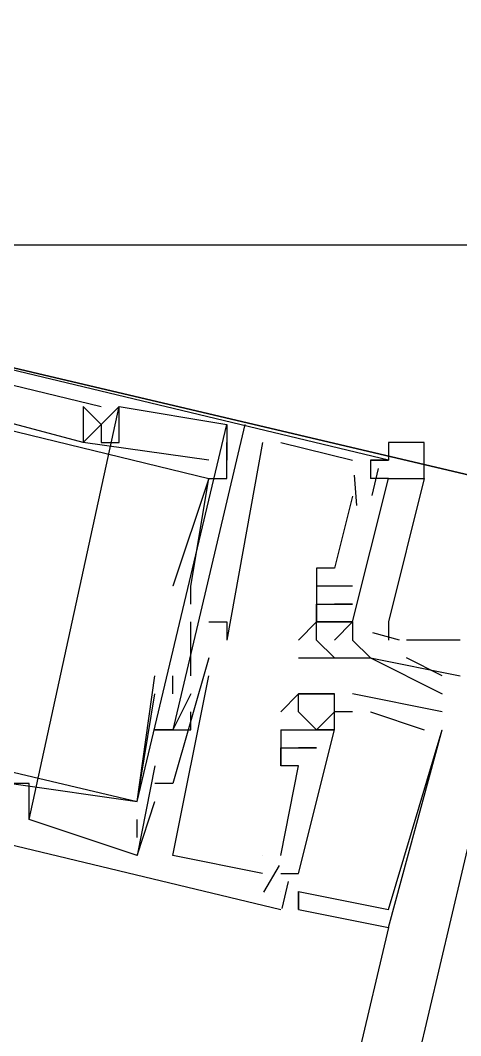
# Model space of a CAD drawing. Header units: feet. Extents: x -84 to 198, y -22 to 181.
# Drawn here: x 121.393 to 121.72, y 90.551 to 91.304 of the extents above; entities that cross this region are included whole.
import ezdxf

# ---------------------------------------------------------------- set-up
doc = ezdxf.new("R2010")
doc.units = ezdxf.units.FT
doc.layers.add('A-LINEA', color=7, linetype='CONTINUOUS')
doc.layers.add('A-MURO-CONCRETO', color=8, linetype='CONTINUOUS')

msp = doc.modelspace()

# ---------------------------------------------------------------- linework, layer by layer
at = {"layer": 'A-LINEA'}
for p, q in [((121.4, 90.7111), (121.4667, 91.0178)), ((121.4, 90.7111), (121.4667, 91.0178)), ((121.4, 90.7111), (121.4667, 91.0178)), ((121.44, 91.0178), (121.44, 91.0178)), ((121.44, 91.0178), (121.44, 91.0178)), ((121.44, 91.0178), (121.44, 91.0178)), ((121.4533, 91.0178), (121.4533, 91.0178)), ((121.4533, 91.0178), (121.4533, 91.0178)), ((121.4533, 91.0178), (121.4533, 91.0178)), ((121.4667, 91.0178), (121.4667, 91.0178)), ((121.4667, 91.0178), (121.4667, 91.0178)), ((121.4667, 91.0178), (121.4667, 91.0178)), ((121.4667, 91.0178), (121.4667, 91.0178)), ((121.4667, 91.0178), (121.4667, 91.0178)), ((121.4667, 91.0178), (121.4667, 91.0178)), ((121.4533, 91.0044), (121.4533, 91.0044)), ((121.4533, 91.0044), (121.4533, 91.0044)), ((121.4533, 91.0044), (121.4533, 91.0044)), ((121.4533, 91.0044), (121.4533, 91.0044)), ((121.4533, 91.0044), (121.4533, 91.0044)), ((121.4533, 91.0044), (121.4533, 91.0044)), ((121.48, 90.7244), (121.5467, 91.0044)), ((121.48, 90.7244), (121.5467, 91.0044)), ((121.48, 90.7244), (121.5467, 91.0044)), ((121.5467, 91.0044), (121.5467, 90.9778)), ((121.5467, 91.0044), (121.5467, 91.0044)), ((121.5467, 91.0044), (121.5467, 91.0044)), ((121.5467, 91.0044), (121.5467, 90.9778)), ((121.5467, 91.0044), (121.5467, 91.0044)), ((121.5467, 91.0044), (121.5467, 91.0044)), ((121.5467, 91.0044), (121.5467, 90.9778)), ((121.5467, 91.0044), (121.5467, 91.0044)), ((121.5467, 91.0044), (121.5467, 91.0044)), ((121.56, 91.0044), (121.56, 91.0044)), ((121.56, 91.0044), (121.56, 91.0044)), ((121.56, 91.0044), (121.56, 91.0044)), ((121.44, 90.9911), (121.44, 90.9911)), ((121.44, 90.9911), (121.44, 90.9911)), ((121.44, 90.9911), (121.44, 90.9911)), ((121.44, 90.9911), (121.44, 90.9911)), ((121.44, 90.9911), (121.44, 90.9911)), ((121.44, 90.9911), (121.44, 90.9911)), ((121.4533, 90.9911), (121.4533, 90.9911)), ((121.4533, 90.9911), (121.4533, 90.9911)), ((121.4533, 90.9911), (121.4533, 90.9911)), ((121.4667, 90.9911), (121.4667, 90.9911)), ((121.4667, 90.9911), (121.4667, 90.9911)), ((121.4667, 90.9911), (121.4667, 90.9911)), ((121.5467, 90.9911), (121.5467, 90.9911)), ((121.5733, 90.9911), (121.5467, 90.8444)), ((121.5467, 90.9911), (121.5467, 90.9911)), ((121.5733, 90.9911), (121.5467, 90.8444)), ((121.5467, 90.9911), (121.5467, 90.9911)), ((121.5733, 90.9911), (121.5467, 90.8444)), ((121.5733, 90.9911), (121.5733, 90.9911)), ((121.5733, 90.9911), (121.5733, 90.9911)), ((121.5733, 90.9911), (121.5733, 90.9911)), ((121.5867, 90.9911), (121.64, 90.9778)), ((121.5867, 90.9911), (121.5867, 90.9911)), ((121.5867, 90.9911), (121.64, 90.9778)), ((121.5867, 90.9911), (121.5867, 90.9911)), ((121.5867, 90.9911), (121.64, 90.9778)), ((121.5867, 90.9911), (121.5867, 90.9911)), ((121.5333, 90.9778), (121.5333, 90.9778)), ((121.5333, 90.9778), (121.5333, 90.9778)), ((121.5333, 90.9778), (121.5333, 90.9778)), ((121.5467, 90.9778), (121.5467, 90.9778)), ((121.5467, 90.9778), (121.5467, 90.9778)), ((121.5467, 90.9778), (121.5467, 90.9778)), ((121.64, 90.9778), (121.64, 90.9778)), ((121.64, 90.9778), (121.64, 90.9778)), ((121.64, 90.9778), (121.64, 90.9778)), ((121.6533, 90.9778), (121.6533, 90.9778)), ((121.6533, 90.9778), (121.6533, 90.9778)), ((121.6533, 90.9778), (121.6533, 90.9778)), ((121.6667, 90.9778), (121.6667, 90.9778)), ((121.6667, 90.9778), (121.6667, 90.9778)), ((121.6667, 90.9778), (121.6667, 90.9778)), ((121.659, 90.9717), (121.6543, 90.9517)), ((121.659, 90.9717), (121.6543, 90.9517)), ((121.659, 90.9717), (121.6543, 90.9517)), ((121.5333, 90.9644), (121.5333, 90.9644)), ((121.5333, 90.9644), (121.5333, 90.9644)), ((121.5333, 90.9644), (121.5333, 90.9644)), ((121.5333, 90.9644), (121.5333, 90.9644)), ((121.5333, 90.9644), (121.5333, 90.9644)), ((121.5333, 90.9644), (121.5333, 90.9644)), ((121.5467, 90.9644), (121.5467, 90.9644)), ((121.5467, 90.9644), (121.5467, 90.9644)), ((121.5467, 90.9644), (121.5467, 90.9644)), ((121.6413, 90.9669), (121.6429, 90.9443)), ((121.6413, 90.9669), (121.6429, 90.9443)), ((121.6413, 90.9669), (121.6429, 90.9443)), ((121.6533, 90.9644), (121.6533, 90.9644)), ((121.6533, 90.9644), (121.6533, 90.9644)), ((121.6533, 90.9644), (121.6533, 90.9644)), ((121.6667, 90.9644), (121.68, 90.9644)), ((121.6667, 90.9644), (121.6667, 90.9644)), ((121.6667, 90.9644), (121.6667, 90.9644)), ((121.6667, 90.9644), (121.6667, 90.9644)), ((121.64, 90.9511), (121.6267, 90.8978)), ((121.64, 90.9511), (121.6267, 90.8978)), ((121.64, 90.9511), (121.6267, 90.8978)), ((121.64, 90.9511), (121.64, 90.9511)), ((121.64, 90.9511), (121.64, 90.9511)), ((121.64, 90.9511), (121.64, 90.9511)), ((121.6133, 90.8978), (121.6133, 90.8978)), ((121.6133, 90.8978), (121.6133, 90.8978)), ((121.6133, 90.8978), (121.6133, 90.8978)), ((121.6267, 90.8978), (121.6267, 90.8978)), ((121.6267, 90.8978), (121.6267, 90.8978)), ((121.6267, 90.8978), (121.6267, 90.8978)), ((121.5067, 90.8844), (121.5067, 90.8844)), ((121.5067, 90.8844), (121.5067, 90.8844)), ((121.5067, 90.8844), (121.5067, 90.8844)), ((121.52, 90.8844), (121.52, 90.8844)), ((121.52, 90.8844), (121.52, 90.8844)), ((121.52, 90.8844), (121.52, 90.8844)), ((121.52, 90.8844), (121.52, 90.8844)), ((121.52, 90.8844), (121.52, 90.8844)), ((121.52, 90.8844), (121.52, 90.8844)), ((121.6133, 90.8844), (121.6133, 90.8844)), ((121.6133, 90.8844), (121.6133, 90.8844)), ((121.6133, 90.8844), (121.6133, 90.8844)), ((121.6267, 90.8844), (121.6267, 90.8844)), ((121.6267, 90.8844), (121.6267, 90.8844)), ((121.6267, 90.8844), (121.6267, 90.8844)), ((121.6267, 90.8844), (121.6267, 90.8844)), ((121.6267, 90.8844), (121.6267, 90.8844)), ((121.6267, 90.8844), (121.6267, 90.8844)), ((121.64, 90.8844), (121.64, 90.8844)), ((121.64, 90.8844), (121.64, 90.8844)), ((121.64, 90.8844), (121.64, 90.8844)), ((121.52, 90.8711), (121.52, 90.8711)), ((121.52, 90.8711), (121.52, 90.8711)), ((121.52, 90.8711), (121.52, 90.8711)), ((121.6133, 90.8711), (121.6133, 90.8711)), ((121.6133, 90.8711), (121.6133, 90.8711)), ((121.6133, 90.8711), (121.6133, 90.8711)), ((121.6133, 90.8711), (121.6133, 90.8711)), ((121.6133, 90.8711), (121.6133, 90.8711)), ((121.6133, 90.8711), (121.6133, 90.8711)), ((121.6133, 90.8711), (121.6133, 90.8711)), ((121.6267, 90.8711), (121.6267, 90.8711)), ((121.6267, 90.8711), (121.6267, 90.8711)), ((121.6267, 90.8711), (121.6267, 90.8711)), ((121.6267, 90.8711), (121.6267, 90.8711)), ((121.6267, 90.8711), (121.6267, 90.8711)), ((121.6267, 90.8711), (121.6267, 90.8711)), ((121.6267, 90.8711), (121.6267, 90.8711)), ((121.6267, 90.8711), (121.6267, 90.8711)), ((121.6267, 90.8711), (121.6267, 90.8711)), ((121.64, 90.8711), (121.64, 90.8711)), ((121.64, 90.8711), (121.64, 90.8711)), ((121.64, 90.8711), (121.64, 90.8711)), ((121.64, 90.8711), (121.64, 90.8711)), ((121.64, 90.8711), (121.64, 90.8711)), ((121.64, 90.8711), (121.64, 90.8711)), ((121.52, 90.8178), (121.52, 90.8578)), ((121.52, 90.8578), (121.52, 90.8578)), ((121.52, 90.8178), (121.52, 90.8578)), ((121.52, 90.8578), (121.52, 90.8578)), ((121.52, 90.8178), (121.52, 90.8578)), ((121.52, 90.8578), (121.52, 90.8578)), ((121.5333, 90.8578), (121.5333, 90.8578)), ((121.5333, 90.8578), (121.5333, 90.8578)), ((121.5333, 90.8578), (121.5333, 90.8578)), ((121.5467, 90.8578), (121.5467, 90.8578)), ((121.5467, 90.8578), (121.5467, 90.8578)), ((121.5467, 90.8578), (121.5467, 90.8578)), ((121.5467, 90.8578), (121.5467, 90.8578)), ((121.5467, 90.8578), (121.5467, 90.8578)), ((121.5467, 90.8578), (121.5467, 90.8578)), ((121.64, 90.8578), (121.6133, 90.8578)), ((121.6133, 90.8578), (121.6133, 90.8578)), ((121.6133, 90.8578), (121.6133, 90.8578)), ((121.6133, 90.8578), (121.6133, 90.8578)), ((121.6133, 90.8578), (121.6133, 90.8578)), ((121.6133, 90.8578), (121.6133, 90.8578)), ((121.6133, 90.8578), (121.6133, 90.8578)), ((121.6133, 90.8578), (121.6133, 90.8578)), ((121.6267, 90.8578), (121.6267, 90.8578)), ((121.64, 90.8578), (121.6267, 90.8444)), ((121.6267, 90.8578), (121.6267, 90.8578)), ((121.6267, 90.8578), (121.6267, 90.8578)), ((121.6267, 90.8578), (121.6267, 90.8578)), ((121.6267, 90.8578), (121.6267, 90.8578)), ((121.64, 90.8578), (121.64, 90.8578)), ((121.64, 90.8578), (121.64, 90.8578)), ((121.64, 90.8578), (121.64, 90.8578)), ((121.64, 90.8578), (121.64, 90.8578)), ((121.64, 90.8578), (121.64, 90.8578)), ((121.6548, 90.8501), (121.6747, 90.8445)), ((121.6548, 90.8501), (121.6747, 90.8445)), ((121.6548, 90.8501), (121.6747, 90.8445)), ((121.5467, 90.8444), (121.5467, 90.8444)), ((121.5467, 90.8444), (121.5467, 90.8444)), ((121.5467, 90.8444), (121.5467, 90.8444)), ((121.6, 90.8444), (121.6, 90.8444)), ((121.6133, 90.8444), (121.6133, 90.8444)), ((121.6267, 90.8444), (121.6267, 90.8444)), ((121.64, 90.8444), (121.64, 90.8444)), ((121.72, 90.8444), (121.68, 90.8444)), ((121.5333, 90.8311), (121.5333, 90.8311)), ((121.5333, 90.8311), (121.5333, 90.8311)), ((121.5333, 90.8311), (121.5333, 90.8311)), ((121.6, 90.8311), (121.6, 90.8311)), ((121.6133, 90.8311), (121.6133, 90.8311)), ((121.6267, 90.8311), (121.6267, 90.8311)), ((121.64, 90.8311), (121.64, 90.8311)), ((121.6533, 90.8311), (121.6533, 90.8311)), ((121.6533, 90.8311), (121.6533, 90.8311)), ((121.6533, 90.8311), (121.6533, 90.8311)), ((121.4933, 90.8178), (121.4933, 90.8178)), ((121.4933, 90.8178), (121.4933, 90.8178)), ((121.4933, 90.8178), (121.4933, 90.8178)), ((121.5067, 90.8044), (121.5067, 90.8178)), ((121.5067, 90.8178), (121.5067, 90.8178)), ((121.5067, 90.8044), (121.5067, 90.8178)), ((121.5067, 90.8178), (121.5067, 90.8178)), ((121.5067, 90.8044), (121.5067, 90.8178)), ((121.5067, 90.8178), (121.5067, 90.8178)), ((121.52, 90.8178), (121.52, 90.8178)), ((121.52, 90.8178), (121.52, 90.8178)), ((121.52, 90.8178), (121.52, 90.8178)), ((121.5333, 90.8178), (121.5333, 90.8178)), ((121.5333, 90.8178), (121.5333, 90.8178)), ((121.5333, 90.8178), (121.5333, 90.8178)), ((121.72, 90.8178), (121.72, 90.8178)), ((121.48, 90.7244), (121.4933, 90.8044)), ((121.48, 90.7244), (121.4933, 90.8044)), ((121.48, 90.7244), (121.4933, 90.8044)), ((121.4933, 90.8044), (121.4933, 90.8044)), ((121.4933, 90.8044), (121.4933, 90.8044)), ((121.4933, 90.8044), (121.4933, 90.8044)), ((121.5067, 90.8044), (121.5067, 90.8044)), ((121.5067, 90.8044), (121.5067, 90.8044)), ((121.5067, 90.8044), (121.5067, 90.8044)), ((121.52, 90.8044), (121.52, 90.8044)), ((121.52, 90.8044), (121.52, 90.8044)), ((121.52, 90.8044), (121.52, 90.8044)), ((121.6, 90.8044), (121.6, 90.8044)), ((121.6, 90.8044), (121.6, 90.8044)), ((121.6, 90.8044), (121.6, 90.8044)), ((121.6, 90.8044), (121.6, 90.8044)), ((121.6, 90.8044), (121.6, 90.8044)), ((121.6, 90.8044), (121.6, 90.8044)), ((121.6133, 90.8044), (121.6133, 90.8044)), ((121.6133, 90.8044), (121.6133, 90.8044)), ((121.6133, 90.8044), (121.6133, 90.8044)), ((121.6267, 90.8044), (121.6267, 90.8044)), ((121.6267, 90.8044), (121.6267, 90.8044)), ((121.6267, 90.8044), (121.6267, 90.8044)), ((121.6267, 90.8044), (121.6267, 90.8044)), ((121.6267, 90.8044), (121.6267, 90.8044)), ((121.6267, 90.8044), (121.6267, 90.8044)), ((121.7067, 90.7911), (121.64, 90.8044)), ((121.64, 90.8044), (121.64, 90.8044)), ((121.64, 90.8044), (121.64, 90.8044)), ((121.7067, 90.7911), (121.64, 90.8044)), ((121.64, 90.8044), (121.64, 90.8044)), ((121.64, 90.8044), (121.64, 90.8044)), ((121.7067, 90.7911), (121.64, 90.8044)), ((121.64, 90.8044), (121.64, 90.8044)), ((121.64, 90.8044), (121.64, 90.8044)), ((121.7067, 90.8044), (121.7067, 90.8044)), ((121.52, 90.7911), (121.52, 90.7911)), ((121.52, 90.7911), (121.52, 90.7911)), ((121.52, 90.7911), (121.52, 90.7911)), ((121.5867, 90.7911), (121.5867, 90.7911)), ((121.5867, 90.7911), (121.5867, 90.7911)), ((121.5867, 90.7911), (121.5867, 90.7911)), ((121.6, 90.7911), (121.6, 90.7911)), ((121.6, 90.7911), (121.6, 90.7911)), ((121.6, 90.7911), (121.6, 90.7911)), ((121.6267, 90.7911), (121.6267, 90.7911)), ((121.6267, 90.7911), (121.6267, 90.7911)), ((121.6267, 90.7911), (121.6267, 90.7911)), ((121.6267, 90.7911), (121.6267, 90.7911)), ((121.6267, 90.7911), (121.6267, 90.7911)), ((121.6267, 90.7911), (121.6267, 90.7911)), ((121.64, 90.7911), (121.64, 90.7911)), ((121.64, 90.7911), (121.64, 90.7911)), ((121.64, 90.7911), (121.64, 90.7911)), ((121.64, 90.7911), (121.64, 90.7911)), ((121.64, 90.7911), (121.64, 90.7911)), ((121.64, 90.7911), (121.64, 90.7911)), ((121.64, 90.7911), (121.64, 90.7911)), ((121.64, 90.7911), (121.64, 90.7911)), ((121.64, 90.7911), (121.64, 90.7911)), ((121.6533, 90.7911), (121.6533, 90.7911)), ((121.6533, 90.7911), (121.6533, 90.7911)), ((121.6533, 90.7911), (121.6533, 90.7911)), ((121.7067, 90.7911), (121.7067, 90.7911)), ((121.7067, 90.7911), (121.7067, 90.7911)), ((121.7067, 90.7911), (121.7067, 90.7911)), ((121.4933, 90.7778), (121.4933, 90.7778)), ((121.4933, 90.7778), (121.4933, 90.7778)), ((121.4933, 90.7778), (121.4933, 90.7778)), ((121.5067, 90.7778), (121.5067, 90.7778)), ((121.5067, 90.7778), (121.5067, 90.7778)), ((121.5067, 90.7778), (121.5067, 90.7778)), ((121.5067, 90.7778), (121.5067, 90.7778)), ((121.5067, 90.7778), (121.5067, 90.7778)), ((121.5067, 90.7778), (121.5067, 90.7778)), ((121.5067, 90.7778), (121.5067, 90.7778)), ((121.5067, 90.7778), (121.5067, 90.7778)), ((121.5067, 90.7778), (121.5067, 90.7778)), ((121.52, 90.7778), (121.52, 90.7778)), ((121.52, 90.7778), (121.52, 90.7778)), ((121.52, 90.7778), (121.52, 90.7778)), ((121.52, 90.7778), (121.52, 90.7778)), ((121.52, 90.7778), (121.52, 90.7778)), ((121.52, 90.7778), (121.52, 90.7778)), ((121.5867, 90.7778), (121.5867, 90.7511)), ((121.5867, 90.7778), (121.5867, 90.7778)), ((121.5867, 90.7778), (121.5867, 90.7778)), ((121.5867, 90.7778), (121.5867, 90.7511)), ((121.5867, 90.7778), (121.5867, 90.7778)), ((121.5867, 90.7778), (121.5867, 90.7778)), ((121.5867, 90.7778), (121.5867, 90.7511)), ((121.5867, 90.7778), (121.5867, 90.7778)), ((121.5867, 90.7778), (121.5867, 90.7778)), ((121.6, 90.7778), (121.6, 90.7778)), ((121.6, 90.7778), (121.6, 90.7778)), ((121.6, 90.7778), (121.6, 90.7778)), ((121.6, 90.7778), (121.6, 90.7778)), ((121.6, 90.7778), (121.6, 90.7778)), ((121.6, 90.7778), (121.6, 90.7778)), ((121.6, 90.7778), (121.6, 90.7778)), ((121.6, 90.7778), (121.6, 90.7778)), ((121.6, 90.7778), (121.6, 90.7778)), ((121.6133, 90.7778), (121.6133, 90.7778)), ((121.6133, 90.7778), (121.6133, 90.7778)), ((121.6133, 90.7778), (121.6133, 90.7778)), ((121.6133, 90.7778), (121.6133, 90.7778)), ((121.6133, 90.7778), (121.6133, 90.7778)), ((121.6133, 90.7778), (121.6133, 90.7778)), ((121.6133, 90.7778), (121.6133, 90.7778)), ((121.6133, 90.7778), (121.6133, 90.7778)), ((121.6133, 90.7778), (121.6133, 90.7778)), ((121.6267, 90.7778), (121.6267, 90.7778)), ((121.6267, 90.7778), (121.6267, 90.7778)), ((121.6267, 90.7778), (121.6267, 90.7778)), ((121.6267, 90.7778), (121.6267, 90.7778)), ((121.6267, 90.7778), (121.6267, 90.7778)), ((121.6267, 90.7778), (121.6267, 90.7778)), ((121.6933, 90.7778), (121.6933, 90.7778)), ((121.6933, 90.7778), (121.6933, 90.7778)), ((121.6933, 90.7778), (121.6933, 90.7778)), ((121.7067, 90.7778), (121.7067, 90.7778)), ((121.7067, 90.7778), (121.7067, 90.7778)), ((121.7067, 90.7778), (121.7067, 90.7778)), ((121.7067, 90.7778), (121.7067, 90.7778)), ((121.7067, 90.7778), (121.7067, 90.7778)), ((121.7067, 90.7778), (121.7067, 90.7778)), ((121.5867, 90.7644), (121.6, 90.7644)), ((121.5867, 90.7644), (121.5867, 90.7644)), ((121.5867, 90.7644), (121.5867, 90.7644)), ((121.5867, 90.7644), (121.6, 90.7644)), ((121.5867, 90.7644), (121.5867, 90.7644)), ((121.5867, 90.7644), (121.5867, 90.7644)), ((121.5867, 90.7644), (121.6, 90.7644)), ((121.5867, 90.7644), (121.5867, 90.7644)), ((121.5867, 90.7644), (121.5867, 90.7644)), ((121.6, 90.7644), (121.6, 90.7644)), ((121.6, 90.7644), (121.6, 90.7644)), ((121.6, 90.7644), (121.6, 90.7644)), ((121.6, 90.7644), (121.6, 90.7644)), ((121.6, 90.7644), (121.6, 90.7644)), ((121.6, 90.7644), (121.6, 90.7644)), ((121.6, 90.7644), (121.6, 90.7644)), ((121.6, 90.7644), (121.6, 90.7644)), ((121.6, 90.7644), (121.6, 90.7644)), ((121.6, 90.7644), (121.6, 90.7644)), ((121.6, 90.7644), (121.6, 90.7644)), ((121.6, 90.7644), (121.6, 90.7644)), ((121.6133, 90.7644), (121.6133, 90.7644)), ((121.6133, 90.7644), (121.6133, 90.7644)), ((121.6133, 90.7644), (121.6133, 90.7644)), ((121.6133, 90.7644), (121.6133, 90.7644)), ((121.6133, 90.7644), (121.6133, 90.7644)), ((121.6133, 90.7644), (121.6133, 90.7644)), ((121.4933, 90.7511), (121.4933, 90.7511)), ((121.4933, 90.7511), (121.4933, 90.7511)), ((121.4933, 90.7511), (121.4933, 90.7511)), ((121.5867, 90.6844), (121.6, 90.7511)), ((121.5867, 90.7511), (121.5867, 90.7511)), ((121.5867, 90.7511), (121.5867, 90.7511)), ((121.5867, 90.6844), (121.6, 90.7511)), ((121.5867, 90.7511), (121.5867, 90.7511)), ((121.5867, 90.7511), (121.5867, 90.7511)), ((121.5867, 90.6844), (121.6, 90.7511)), ((121.5867, 90.7511), (121.5867, 90.7511)), ((121.5867, 90.7511), (121.5867, 90.7511)), ((121.6, 90.7511), (121.6, 90.7511)), ((121.6, 90.7511), (121.6, 90.7511)), ((121.6, 90.7511), (121.6, 90.7511)), ((121.6, 90.7511), (121.6, 90.7511)), ((121.6, 90.7511), (121.6, 90.7511)), ((121.6, 90.7511), (121.6, 90.7511)), ((121.4, 90.7378), (121.4, 90.7378)), ((121.4, 90.7378), (121.4, 90.7378)), ((121.4, 90.7378), (121.4, 90.7378)), ((121.4933, 90.7378), (121.4933, 90.7378)), ((121.4933, 90.7378), (121.4933, 90.7378)), ((121.4933, 90.7378), (121.4933, 90.7378)), ((121.5067, 90.7378), (121.5067, 90.7378)), ((121.5067, 90.7378), (121.5067, 90.7378)), ((121.5067, 90.7378), (121.5067, 90.7378)), ((121.48, 90.6844), (121.4933, 90.7244)), ((121.48, 90.7244), (121.48, 90.7244)), ((121.48, 90.7244), (121.48, 90.7244)), ((121.48, 90.7244), (121.48, 90.7244)), ((121.48, 90.6844), (121.4933, 90.7244)), ((121.48, 90.7244), (121.48, 90.7244)), ((121.48, 90.7244), (121.48, 90.7244)), ((121.48, 90.7244), (121.48, 90.7244)), ((121.48, 90.6844), (121.4933, 90.7244)), ((121.48, 90.7244), (121.48, 90.7244)), ((121.48, 90.7244), (121.48, 90.7244)), ((121.48, 90.7244), (121.48, 90.7244)), ((121.4933, 90.7244), (121.4933, 90.7244)), ((121.4933, 90.7244), (121.4933, 90.7244)), ((121.4933, 90.7244), (121.4933, 90.7244)), ((121.4, 90.7111), (121.4, 90.7111)), ((121.4, 90.7111), (121.4, 90.7111)), ((121.4, 90.7111), (121.4, 90.7111)), ((121.48, 90.6978), (121.48, 90.7111)), ((121.48, 90.7111), (121.48, 90.7111)), ((121.48, 90.6978), (121.48, 90.7111)), ((121.48, 90.7111), (121.48, 90.7111)), ((121.48, 90.6978), (121.48, 90.7111)), ((121.48, 90.7111), (121.48, 90.7111)), ((121.48, 90.6978), (121.48, 90.6978)), ((121.48, 90.6978), (121.48, 90.6978)), ((121.48, 90.6978), (121.48, 90.6978)), ((121.48, 90.6844), (121.48, 90.6844)), ((121.48, 90.6844), (121.48, 90.6844)), ((121.48, 90.6844), (121.48, 90.6844)), ((121.48, 90.6844), (121.48, 90.6844)), ((121.48, 90.6844), (121.48, 90.6844)), ((121.48, 90.6844), (121.48, 90.6844)), ((121.48, 90.6844), (121.48, 90.6844)), ((121.48, 90.6844), (121.48, 90.6844)), ((121.48, 90.6844), (121.48, 90.6844)), ((121.5067, 90.6844), (121.5067, 90.6844)), ((121.5067, 90.6844), (121.5067, 90.6844)), ((121.5067, 90.6844), (121.5067, 90.6844)), ((121.5733, 90.6844), (121.5733, 90.6844)), ((121.5733, 90.6844), (121.5733, 90.6844)), ((121.5733, 90.6844), (121.5733, 90.6844)), ((121.5733, 90.6844), (121.5733, 90.6844)), ((121.5733, 90.6844), (121.5733, 90.6844)), ((121.5733, 90.6844), (121.5733, 90.6844)), ((121.5867, 90.6844), (121.5867, 90.6844)), ((121.5867, 90.6844), (121.5867, 90.6844)), ((121.5867, 90.6844), (121.5867, 90.6844)), ((121.5855, 90.6769), (121.5739, 90.6573)), ((121.5855, 90.6769), (121.5739, 90.6573)), ((121.5855, 90.6769), (121.5739, 90.6573)), ((121.5733, 90.6711), (121.5733, 90.6711)), ((121.5733, 90.6711), (121.5733, 90.6711)), ((121.5733, 90.6711), (121.5733, 90.6711)), ((121.5867, 90.6711), (121.5867, 90.6711)), ((121.5867, 90.6711), (121.5867, 90.6711)), ((121.5867, 90.6711), (121.5867, 90.6711)), ((121.6, 90.6711), (121.6, 90.6711)), ((121.6, 90.6711), (121.6, 90.6711)), ((121.6, 90.6711), (121.6, 90.6711)), ((121.6, 90.6711), (121.6, 90.6711)), ((121.6, 90.6711), (121.6, 90.6711)), ((121.6, 90.6711), (121.6, 90.6711)), ((121.6, 90.6711), (121.6, 90.6711)), ((121.6, 90.6711), (121.6, 90.6711)), ((121.6, 90.6711), (121.6, 90.6711)), ((121.5923, 90.6651), (121.5876, 90.6451)), ((121.5923, 90.6651), (121.5876, 90.6451)), ((121.5923, 90.6651), (121.5876, 90.6451)), ((121.5867, 90.6578), (121.5867, 90.6578)), ((121.5867, 90.6578), (121.5867, 90.6578)), ((121.5867, 90.6578), (121.5867, 90.6578)), ((121.5867, 90.6578), (121.5867, 90.6578)), ((121.5867, 90.6578), (121.5867, 90.6578)), ((121.5867, 90.6578), (121.5867, 90.6578)), ((121.6, 90.6444), (121.6, 90.6578)), ((121.6, 90.6578), (121.6, 90.6578)), ((121.6, 90.6578), (121.6, 90.6578)), ((121.6, 90.6578), (121.6, 90.6578)), ((121.6, 90.6444), (121.6, 90.6578)), ((121.6, 90.6578), (121.6, 90.6578)), ((121.6, 90.6578), (121.6, 90.6578)), ((121.6, 90.6578), (121.6, 90.6578)), ((121.6, 90.6444), (121.6, 90.6578)), ((121.6, 90.6578), (121.6, 90.6578)), ((121.6, 90.6578), (121.6, 90.6578)), ((121.6, 90.6578), (121.6, 90.6578)), ((121.5867, 90.6444), (121.5867, 90.6444)), ((121.5867, 90.6444), (121.5867, 90.6444)), ((121.5867, 90.6444), (121.5867, 90.6444)), ((121.6, 90.6444), (121.6, 90.6444)), ((121.6, 90.6444), (121.6, 90.6444)), ((121.6, 90.6444), (121.6, 90.6444)), ((121.6, 90.6444), (121.6, 90.6444)), ((121.6, 90.6444), (121.6, 90.6444)), ((121.6, 90.6444), (121.6, 90.6444)), ((121.6667, 90.6444), (121.6667, 90.6444)), ((121.6667, 90.6444), (121.6667, 90.6444)), ((121.6667, 90.6444), (121.6667, 90.6444)), ((121.6667, 90.6311), (120.0267, 83.6978)), ((121.6667, 90.6311), (121.6667, 90.6311)), ((121.6667, 90.6311), (121.6667, 90.6311)), ((121.6667, 90.6311), (121.6667, 90.6311))]:
    msp.add_line(p, q, dxfattribs=at)
for points in [[(137.56, 101.5111), (135.7467, 97.9511), (132.9467, 93.1644), (129.2133, 94.0444), (125.48, 94.9378), (124.7867, 91.9644), (124.4, 90.3378), (124.08, 90.4178), (123.04, 90.6578), (121.7867, 90.9511), (118.2, 75.6978), (129.9467, 72.9244)], [(124.4, 90.3378), (124.7867, 91.9644), (121.3733, 92.7644), (121, 91.1378), (124.4, 90.3378)], [(121.6533, 90.9778), (121.6667, 90.9778), (121, 91.1378)], [(121.6533, 90.9778), (121.6667, 90.9778), (121, 91.1378)], [(121.6533, 90.9778), (121.6667, 90.9778), (121, 91.1378)], [(121.5333, 90.9778), (121.44, 90.9911), (121.4533, 91.0044), (121.44, 91.0178), (121.44, 90.9911), (121.04, 91.0978), (121.04, 91.1111), (121.0133, 91.1111), (121.0133, 91.1244), (121.0133, 91.1111), (121.0267, 91.1111)], [(121.0133, 91.0978), (121.0267, 91.0978), (121.0267, 91.1111), (121.0133, 91.1111), (121.0133, 91.1244), (121.4533, 91.0178)], [(121.5333, 90.9778), (121.44, 90.9911), (121.4533, 91.0044), (121.44, 91.0178), (121.44, 90.9911), (121.04, 91.0978), (121.04, 91.1111), (121.0133, 91.1111), (121.0133, 91.1244), (121.0133, 91.1111), (121.0267, 91.1111)], [(121.0133, 91.0978), (121.0267, 91.0978), (121.0267, 91.1111), (121.0133, 91.1111), (121.0133, 91.1244), (121.4533, 91.0178)], [(121.5333, 90.9778), (121.44, 90.9911), (121.4533, 91.0044), (121.44, 91.0178), (121.44, 90.9911), (121.04, 91.0978), (121.04, 91.1111), (121.0133, 91.1111), (121.0133, 91.1244), (121.0133, 91.1111), (121.0267, 91.1111)], [(121.0133, 91.0978), (121.0267, 91.0978), (121.0267, 91.1111), (121.0133, 91.1111), (121.0133, 91.1244), (121.4533, 91.0178)], [(121.0133, 90.9911), (121.04, 91.0844), (121.5333, 90.9644), (121.5067, 90.8844)], [(121.0133, 90.9911), (121.04, 91.0844), (121.5333, 90.9644), (121.5067, 90.8844)], [(121.0133, 90.9911), (121.04, 91.0844), (121.5333, 90.9644), (121.5067, 90.8844)], [(121.4533, 91.0044), (121.44, 91.0178), (121.44, 91.0178), (121.44, 90.9911)], [(121.4533, 91.0044), (121.44, 91.0178), (121.44, 91.0178), (121.44, 90.9911)], [(121.4533, 91.0044), (121.44, 91.0178), (121.44, 91.0178), (121.44, 90.9911)], [(121.4667, 91.0178), (121.4533, 91.0044), (121.4533, 90.9911), (121.4667, 90.9911), (121.4667, 91.0178), (121.5467, 91.0044)], [(121.4667, 91.0178), (121.4533, 91.0044), (121.4533, 90.9911), (121.4667, 90.9911), (121.4667, 91.0178), (121.5467, 91.0044)], [(121.4667, 91.0178), (121.4533, 91.0044), (121.4533, 90.9911), (121.4667, 90.9911), (121.4667, 91.0178), (121.5467, 91.0044)], [(121.56, 91.0044), (121.5067, 90.7778), (121.4933, 90.7778), (121.5067, 90.7778)], [(121.56, 91.0044), (121.5067, 90.7778), (121.4933, 90.7778), (121.5067, 90.7778)], [(121.56, 91.0044), (121.5067, 90.7778), (121.4933, 90.7778), (121.5067, 90.7778)], [(121.52, 90.8711), (121.52, 90.8844), (121.5333, 90.9644), (121.5467, 90.9644), (121.5467, 90.9911)], [(121.52, 90.8711), (121.52, 90.8844), (121.5333, 90.9644), (121.5467, 90.9644), (121.5467, 90.9911)], [(121.52, 90.8711), (121.52, 90.8844), (121.5333, 90.9644), (121.5467, 90.9644), (121.5467, 90.9911)], [(121.6933, 90.9644), (121.6933, 90.9911), (121.6667, 90.9911), (121.6667, 90.9778)], [(121.6667, 90.9778), (121.6533, 90.9778), (121.6533, 90.9644)], [(120.9733, 90.9511), (120.9733, 90.9644), (120.9467, 90.9644), (120.92, 90.8044), (121.5867, 90.6444)], [(120.9733, 90.9511), (120.9733, 90.9644), (120.9467, 90.9644), (120.92, 90.8044), (121.5867, 90.6444)], [(120.9733, 90.9511), (120.9733, 90.9644), (120.9467, 90.9644), (120.92, 90.8044), (121.5867, 90.6444)], [(121.6267, 90.8578), (121.64, 90.8578), (121.6667, 90.9644), (121.6533, 90.9644)], [(121.6267, 90.8578), (121.64, 90.8578), (121.6667, 90.9644), (121.6533, 90.9644)], [(121.6267, 90.8578), (121.64, 90.8578), (121.6667, 90.9644), (121.6533, 90.9644)], [(121.64, 90.8578), (121.6667, 90.9644), (121.6933, 90.9644), (121.6667, 90.8578), (121.6667, 90.8444)], [(121.64, 90.8578), (121.6667, 90.9644), (121.6933, 90.9644), (121.6667, 90.8578), (121.6667, 90.8444)], [(121.64, 90.8578), (121.6667, 90.9644), (121.6933, 90.9644), (121.6667, 90.8578), (121.6667, 90.8444)], [(120.9733, 90.8311), (120.9867, 90.9244), (121, 90.9378), (120.9733, 90.8444), (121.48, 90.7244), (121.4933, 90.8178), (121.4933, 90.8178)], [(120.9733, 90.8311), (120.9867, 90.9244), (121, 90.9378), (120.9733, 90.8444), (121.48, 90.7244), (121.4933, 90.8178), (121.4933, 90.8178)], [(120.9733, 90.8311), (120.9867, 90.9244), (121, 90.9378), (120.9733, 90.8444), (121.48, 90.7244), (121.4933, 90.8178), (121.4933, 90.8178)], [(121.6267, 90.8978), (121.6133, 90.8978), (121.6133, 90.8711)], [(121.6267, 90.8978), (121.6133, 90.8978), (121.6133, 90.8711)], [(121.6267, 90.8978), (121.6133, 90.8978), (121.6133, 90.8711)], [(121.64, 90.8844), (121.6267, 90.8844), (121.6133, 90.8844)], [(121.64, 90.8844), (121.6267, 90.8844), (121.6133, 90.8844)], [(121.64, 90.8844), (121.6267, 90.8844), (121.6133, 90.8844)], [(121.6133, 90.8711), (121.6133, 90.8578), (121.6133, 90.8578), (121.6267, 90.8578), (121.6267, 90.8578), (121.6267, 90.8578)], [(121.6133, 90.8578), (121.6133, 90.8711), (121.6267, 90.8711)], [(121.6133, 90.8578), (121.6133, 90.8711), (121.6267, 90.8711)], [(121.6133, 90.8578), (121.6133, 90.8711), (121.6267, 90.8711)], [(121.64, 90.8711), (121.6267, 90.8711), (121.64, 90.8711), (121.6267, 90.8711), (121.6267, 90.8711)], [(121.64, 90.8711), (121.6267, 90.8711), (121.64, 90.8711), (121.6267, 90.8711), (121.6267, 90.8711)], [(121.64, 90.8711), (121.6267, 90.8711), (121.64, 90.8711), (121.6267, 90.8711), (121.6267, 90.8711)], [(121.5333, 90.8578), (121.5467, 90.8578), (121.5467, 90.8444)], [(121.5333, 90.8578), (121.5467, 90.8578), (121.5467, 90.8444)], [(121.5333, 90.8578), (121.5467, 90.8578), (121.5467, 90.8444)], [(121.6, 90.8444), (121.6133, 90.8578), (121.6133, 90.8578)], [(121.6267, 90.8311), (121.6133, 90.8444), (121.6133, 90.8578)], [(121.64, 90.8578), (121.64, 90.8444), (121.64, 90.8444), (121.6533, 90.8311)], [(120.9467, 90.8178), (120.9467, 90.8178), (120.9467, 90.8311), (120.9733, 90.8178), (120.9733, 90.8311), (121.3733, 90.7378), (121.3733, 90.7244), (121.3867, 90.7244), (121.3867, 90.7378), (121.48, 90.7244)], [(120.9467, 90.8178), (120.9467, 90.8178), (120.9467, 90.8311), (120.9733, 90.8178), (120.9733, 90.8311), (121.3733, 90.7378), (121.3733, 90.7244), (121.3867, 90.7244), (121.3867, 90.7378), (121.48, 90.7244)], [(120.9467, 90.8178), (120.9467, 90.8178), (120.9467, 90.8311), (120.9733, 90.8178), (120.9733, 90.8311), (121.3733, 90.7378), (121.3733, 90.7244), (121.3867, 90.7244), (121.3867, 90.7378), (121.48, 90.7244)], [(121.5333, 90.8311), (121.5067, 90.7378), (121.4933, 90.7378)], [(121.5333, 90.8311), (121.5067, 90.7378), (121.4933, 90.7378)], [(121.5333, 90.8311), (121.5067, 90.7378), (121.4933, 90.7378)], [(121.6, 90.8311), (121.6133, 90.8311), (121.64, 90.8311), (121.6533, 90.8311), (121.7067, 90.8044)], [(121.6533, 90.8311), (121.6533, 90.8311), (121.6533, 90.8311), (121.6533, 90.8311), (121.72, 90.8178), (121.72, 90.8178), (121.72, 90.8178)], [(121.7067, 90.8178), (121.68, 90.8311), (121.68, 90.8311)], [(121.4933, 90.7511), (121.48, 90.6844), (121.4, 90.7111), (121.4, 90.7378), (121.3867, 90.7378), (121.3867, 90.7244), (121.3867, 90.7111), (120.9333, 90.8178)], [(121.4933, 90.7511), (121.48, 90.6844), (121.4, 90.7111), (121.4, 90.7378), (121.3867, 90.7378), (121.3867, 90.7244), (121.3867, 90.7111), (120.9333, 90.8178)], [(121.4933, 90.7511), (121.48, 90.6844), (121.4, 90.7111), (121.4, 90.7378), (121.3867, 90.7378), (121.3867, 90.7244), (121.3867, 90.7111), (120.9333, 90.8178)], [(121.5733, 90.6711), (121.5067, 90.6844), (121.5333, 90.8178)], [(121.5733, 90.6711), (121.5067, 90.6844), (121.5333, 90.8178)], [(121.5733, 90.6711), (121.5067, 90.6844), (121.5333, 90.8178)], [(121.52, 90.8044), (121.5067, 90.7778), (121.52, 90.7778), (121.52, 90.7911)], [(121.52, 90.8044), (121.5067, 90.7778), (121.52, 90.7778), (121.52, 90.7911)], [(121.52, 90.8044), (121.5067, 90.7778), (121.52, 90.7778), (121.52, 90.7911)], [(121.64, 90.7911), (121.6267, 90.7911), (121.6267, 90.8044), (121.6133, 90.8044), (121.6, 90.8044), (121.5867, 90.7911)], [(121.64, 90.7911), (121.6267, 90.7911), (121.6267, 90.8044), (121.6133, 90.8044), (121.6, 90.8044), (121.5867, 90.7911)], [(121.64, 90.7911), (121.6267, 90.7911), (121.6267, 90.8044), (121.6133, 90.8044), (121.6, 90.8044), (121.5867, 90.7911)], [(121.64, 90.7911), (121.64, 90.7911), (121.6267, 90.7911), (121.6267, 90.7911), (121.6133, 90.7778), (121.6, 90.7911), (121.6, 90.8044), (121.6267, 90.8044)], [(121.64, 90.7911), (121.64, 90.7911), (121.6267, 90.7911), (121.6267, 90.7911), (121.6133, 90.7778), (121.6, 90.7911), (121.6, 90.8044), (121.6267, 90.8044)], [(121.64, 90.7911), (121.64, 90.7911), (121.6267, 90.7911), (121.6267, 90.7911), (121.6133, 90.7778), (121.6, 90.7911), (121.6, 90.8044), (121.6267, 90.8044)], [(121.5867, 90.7778), (121.5867, 90.7778), (121.6, 90.7778), (121.6, 90.7778), (121.6, 90.7778), (121.6133, 90.7778), (121.6133, 90.7778), (121.6267, 90.7778), (121.6267, 90.7911)], [(121.5867, 90.7778), (121.5867, 90.7778), (121.6, 90.7778), (121.6, 90.7778), (121.6, 90.7778), (121.6133, 90.7778), (121.6133, 90.7778), (121.6267, 90.7778), (121.6267, 90.7911)], [(121.5867, 90.7778), (121.5867, 90.7778), (121.6, 90.7778), (121.6, 90.7778), (121.6, 90.7778), (121.6133, 90.7778), (121.6133, 90.7778), (121.6267, 90.7778), (121.6267, 90.7911)], [(121.6533, 90.7911), (121.6533, 90.7911), (121.6533, 90.7911), (121.6933, 90.7778), (121.6933, 90.7778)], [(121.6533, 90.7911), (121.6533, 90.7911), (121.6533, 90.7911), (121.6933, 90.7778), (121.6933, 90.7778)], [(121.6533, 90.7911), (121.6533, 90.7911), (121.6533, 90.7911), (121.6933, 90.7778), (121.6933, 90.7778)], [(121.5867, 90.6711), (121.6, 90.6711), (121.6267, 90.7778), (121.6133, 90.7778)], [(121.5867, 90.6711), (121.6, 90.6711), (121.6267, 90.7778), (121.6133, 90.7778)], [(121.5867, 90.6711), (121.6, 90.6711), (121.6267, 90.7778), (121.6133, 90.7778)], [(121.6, 90.6578), (121.6667, 90.6444), (121.6667, 90.6444), (121.7067, 90.7778)], [(121.6, 90.6578), (121.6, 90.6444), (121.6667, 90.6311), (121.6667, 90.6311), (121.7067, 90.7778)], [(121.6, 90.6578), (121.6667, 90.6444), (121.6667, 90.6444), (121.7067, 90.7778)], [(121.6, 90.6578), (121.6, 90.6444), (121.6667, 90.6311), (121.6667, 90.6311), (121.7067, 90.7778)], [(121.6, 90.6578), (121.6667, 90.6444), (121.6667, 90.6444), (121.7067, 90.7778)], [(121.6, 90.6578), (121.6, 90.6444), (121.6667, 90.6311), (121.6667, 90.6311), (121.7067, 90.7778)], [(121.6, 90.7511), (121.5867, 90.7511), (121.5867, 90.7644), (121.6, 90.7644), (121.6133, 90.7644), (121.6, 90.7644), (121.6133, 90.7644)], [(121.6, 90.7511), (121.5867, 90.7511), (121.5867, 90.7644), (121.6, 90.7644), (121.6133, 90.7644), (121.6, 90.7644), (121.6133, 90.7644)], [(121.6, 90.7511), (121.5867, 90.7511), (121.5867, 90.7644), (121.6, 90.7644), (121.6133, 90.7644), (121.6, 90.7644), (121.6133, 90.7644)]]:
    msp.add_lwpolyline(points, dxfattribs=at)
at = {"layer": 'A-MURO-CONCRETO'}
for points in [[(121.1867, 91.9644), (121, 91.1378), (124.5867, 91.1378), (121.1867, 91.9644)], [(121, 91.1378), (124.5867, 91.1378), (124.4, 90.3378), (121, 91.1378), (121, 91.1378)]]:
    msp.add_lwpolyline(points, dxfattribs=at)

doc.saveas('drawing.dxf')
